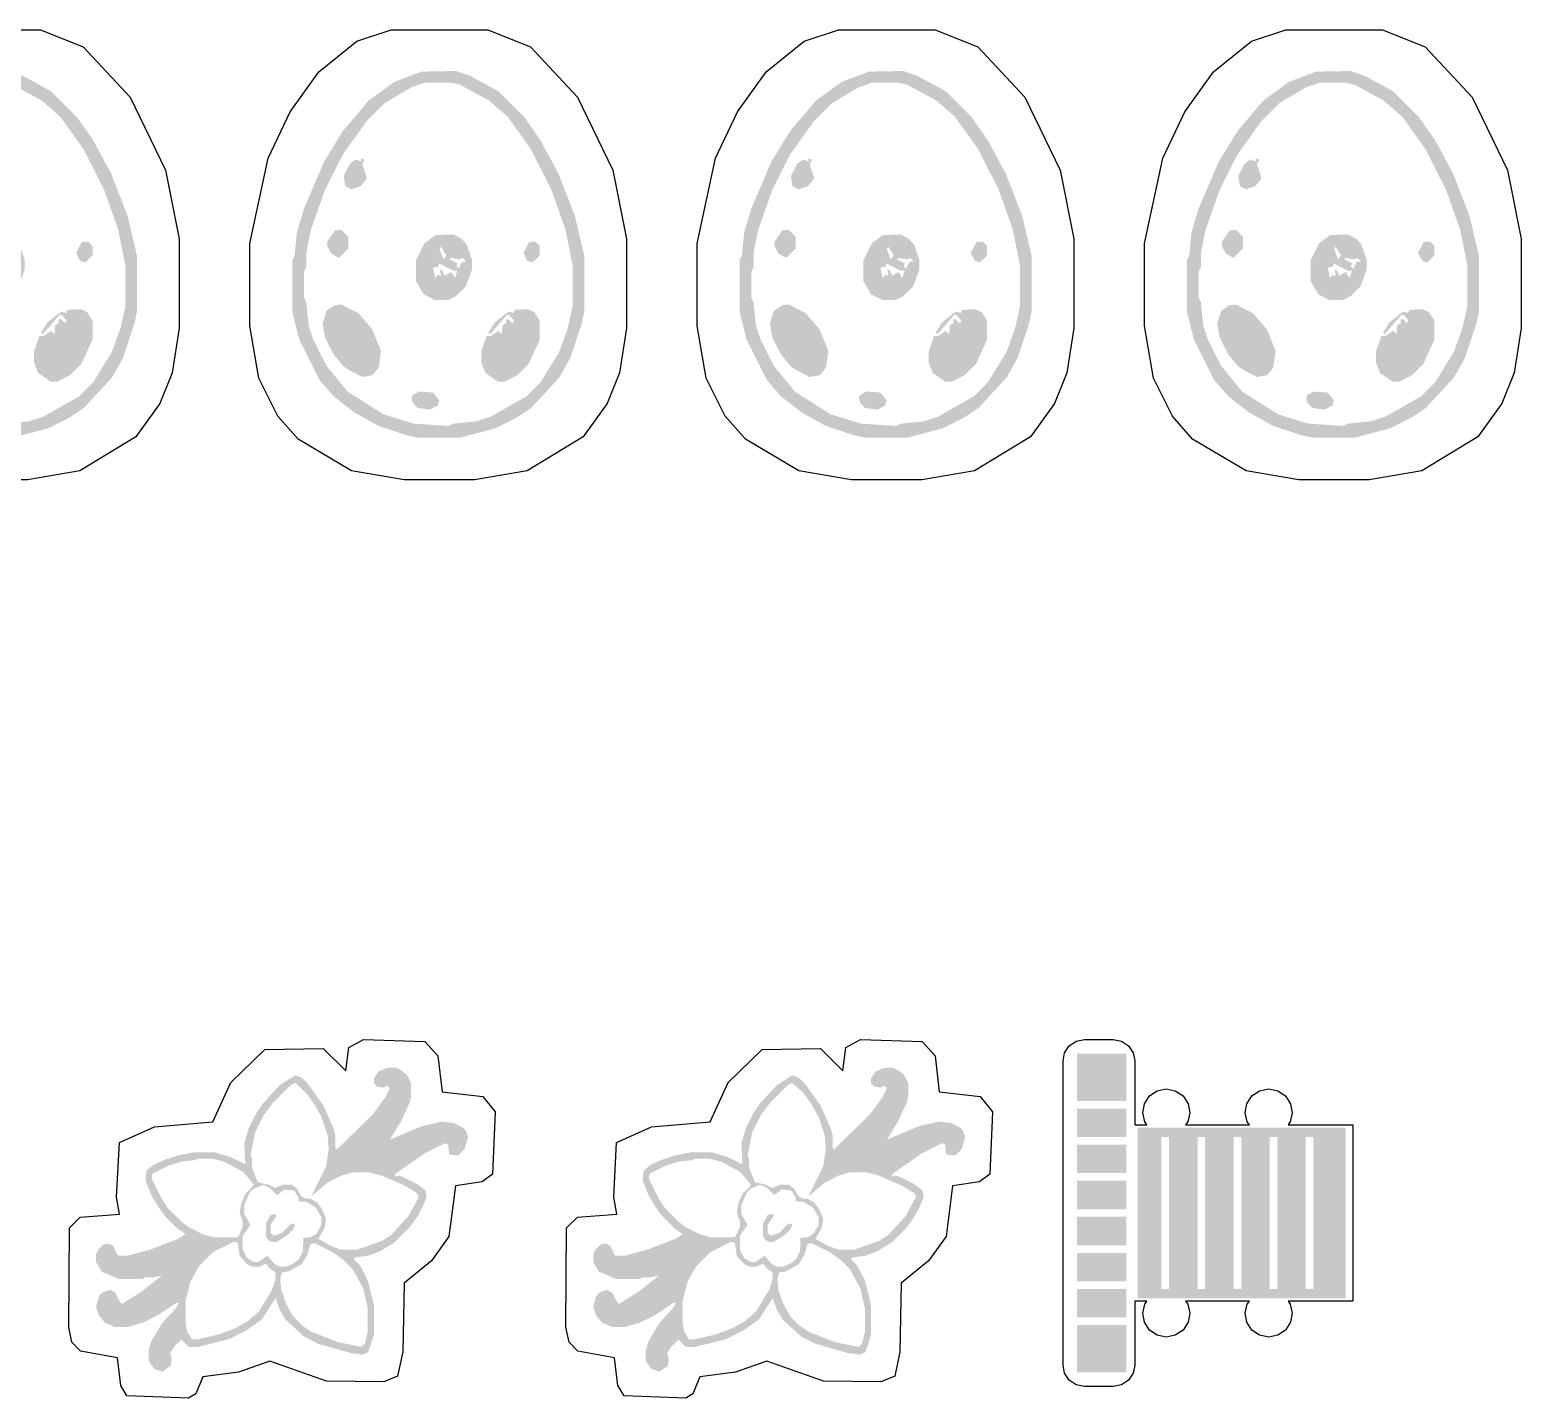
# Model space of a CAD drawing. Header units: millimetres. Extents: x 6 to 591, y 62 to 394.
# Drawn here: x 512 to 590.6, y 87.8 to 159.9 of the extents above; entities that cross this region are included whole.
import ezdxf

# ---------------------------------------------------------------- set-up
doc = ezdxf.new("R2010")
doc.units = ezdxf.units.MM
doc.layers.add('CUT', color=1, linetype='Continuous')
doc.layers.add('RASTER', color=7, linetype='Continuous')

msp = doc.modelspace()

# ---------------------------------------------------------------- hatches: boundary and pattern name
at = {"layer": 'RASTER'}
h = msp.add_hatch(color=7, dxfattribs=at)
h.paths.add_polyline_path([(509.096, 157.673), (510.905, 157.709), (511.643, 157.463), (513.157, 156.639), (514.51, 155.285), (515.372, 154.055), (516.319, 152.295), (517.181, 150.081), (517.673, 147.989), (517.673, 145.036), (517.55, 144.42), (516.935, 142.575), (516.356, 141.553), (514.88, 139.954), (514.141, 139.461), (512.997, 138.883), (511.151, 138.391), (508.936, 138.391), (508.321, 138.514), (506.845, 139.006), (505.577, 139.708), (504.47, 140.569), (503.731, 141.43), (502.661, 143.559), (502.292, 145.036), (502.292, 147.743), (502.415, 147.989), (502.538, 149.219), (502.907, 150.45), (503.978, 152.948), (504.962, 154.547), (506.315, 156.147), (507.669, 157.131)])
h.paths.add_polyline_path([(509.306, 157.094), (508.567, 156.848), (507.177, 156.024), (506.192, 155.039), (504.962, 153.317), (504.014, 151.434), (503.276, 149.342), (503.03, 148.112), (503.03, 147.373), (502.907, 147.127), (502.907, 145.774), (503.03, 145.528), (503.153, 144.297), (503.399, 143.559), (504.101, 142.169), (505.208, 140.815), (507.091, 139.621), (508.69, 139.129), (510.536, 139.006), (510.782, 139.129), (512.013, 139.252), (512.751, 139.498), (514.634, 140.569), (515.372, 141.307), (516.356, 142.907), (516.811, 144.174), (517.058, 145.282), (517.058, 147.497), (516.688, 149.342), (515.95, 151.434), (514.88, 153.563), (513.649, 155.285), (512.665, 156.147), (511.151, 156.971), (510.659, 157.094)])
h.paths.add_polyline_path([(505.897, 153.12), (506.106, 153.034), (505.983, 152.788), (506.229, 152.049), (505.897, 151.643), (505.405, 151.471), (505.085, 151.643), (504.999, 152.172), (505.331, 152.824), (505.614, 153.034), (505.946, 152.948)])
h.paths.add_polyline_path([(504.544, 149.305), (504.876, 149.342), (505.245, 148.973), (505.245, 148.358), (504.753, 147.866), (504.347, 148.075), (504.138, 148.481), (504.138, 148.727)])
h.paths.add_polyline_path([(509.835, 149.059), (510.782, 149.096), (511.188, 148.887), (511.483, 148.567), (511.766, 147.743), (511.766, 147.25), (511.434, 146.352), (510.942, 145.86), (510.536, 145.651), (509.798, 145.651), (509.219, 145.934), (508.813, 146.635), (508.813, 147.743), (509.269, 148.641)])
h.paths.add_polyline_path([(514.757, 148.69), (515.089, 148.727), (515.335, 148.481), (515.335, 147.989), (514.966, 147.62), (514.683, 147.706), (514.474, 148.112)])
h.paths.add_polyline_path([(510.13, 148.444), (510.044, 148.358), (510.253, 147.78), (510.413, 147.989)])
h.paths.add_polyline_path([(510.659, 147.866), (510.573, 147.78), (510.991, 147.583), (510.942, 147.41), (511.065, 147.287), (511.237, 147.656), (511.483, 147.656), (511.274, 147.866), (511.114, 147.78)])
h.paths.add_polyline_path([(510.007, 147.583), (510.007, 147.41), (509.712, 147.337), (509.835, 146.795), (509.958, 146.967), (510.13, 146.918), (510.081, 147.214), (510.167, 147.25), (510.327, 146.918), (510.659, 147.127), (510.868, 146.795), (510.991, 147.214), (510.819, 147.164)])
h.paths.add_polyline_path([(504.544, 145.368), (504.876, 145.405), (505.774, 144.949), (506.512, 144.088), (506.968, 142.944), (506.845, 142.082), (506.512, 141.676), (505.983, 141.59), (505.331, 141.922), (504.962, 142.169), (504.47, 142.784), (504.014, 143.682), (503.891, 144.42), (504.101, 145.072)])
h.paths.add_polyline_path([(514.018, 145.122), (514.72, 145.159), (515.052, 144.999), (515.335, 144.543), (515.335, 143.559), (514.757, 142.292), (514.141, 141.676), (513.489, 141.344), (513.12, 141.344), (512.468, 141.799), (512.259, 142.329), (512.259, 142.944), (512.542, 143.768), (512.714, 143.719), (513.157, 144.014), (513.329, 143.842), (513.366, 144.297), (513.575, 144.457), (513.526, 144.629), (513.698, 144.629), (513.858, 144.42), (513.981, 144.543), (513.698, 144.876), (513.575, 144.826), (512.714, 143.842), (512.628, 143.928), (512.96, 144.457), (513.575, 144.949), (513.735, 145.036), (513.944, 144.949)])
h.paths.add_polyline_path([(508.973, 140.815), (509.712, 140.766), (510.044, 140.36), (509.958, 140.077), (509.552, 139.868), (508.899, 139.954), (508.653, 140.2), (508.567, 140.483), (508.653, 140.643)])
h = msp.add_hatch(color=7, dxfattribs=at)
h.paths.add_polyline_path([(532.661, 157.673), (534.47, 157.709), (535.208, 157.463), (536.722, 156.639), (538.075, 155.285), (538.936, 154.055), (539.884, 152.295), (540.745, 150.081), (541.237, 147.989), (541.237, 145.036), (541.114, 144.42), (540.499, 142.575), (539.921, 141.553), (538.444, 139.954), (537.706, 139.461), (536.562, 138.883), (534.716, 138.391), (532.501, 138.391), (531.886, 138.514), (530.409, 139.006), (529.142, 139.708), (528.034, 140.569), (527.296, 141.43), (526.226, 143.559), (525.856, 145.036), (525.856, 147.743), (525.979, 147.989), (526.103, 149.219), (526.472, 150.45), (527.542, 152.948), (528.527, 154.547), (529.88, 156.147), (531.234, 157.131)])
h.paths.add_polyline_path([(532.87, 157.094), (532.132, 156.848), (530.741, 156.024), (529.757, 155.039), (528.527, 153.317), (527.579, 151.434), (526.841, 149.342), (526.595, 148.112), (526.595, 147.373), (526.472, 147.127), (526.472, 145.774), (526.595, 145.528), (526.718, 144.297), (526.964, 143.559), (527.665, 142.169), (528.773, 140.815), (530.655, 139.621), (532.255, 139.129), (534.101, 139.006), (534.347, 139.129), (535.577, 139.252), (536.315, 139.498), (538.198, 140.569), (538.936, 141.307), (539.921, 142.907), (540.376, 144.174), (540.622, 145.282), (540.622, 147.497), (540.253, 149.342), (539.515, 151.434), (538.444, 153.563), (537.214, 155.285), (536.229, 156.147), (534.716, 156.971), (534.224, 157.094)])
h.paths.add_polyline_path([(529.462, 153.12), (529.671, 153.034), (529.548, 152.788), (529.794, 152.049), (529.462, 151.643), (528.97, 151.471), (528.65, 151.643), (528.563, 152.172), (528.896, 152.824), (529.179, 153.034), (529.511, 152.948)])
h.paths.add_polyline_path([(528.108, 149.305), (528.44, 149.342), (528.81, 148.973), (528.81, 148.358), (528.317, 147.866), (527.911, 148.075), (527.702, 148.481), (527.702, 148.727)])
h.paths.add_polyline_path([(533.399, 149.059), (534.347, 149.096), (534.753, 148.887), (535.048, 148.567), (535.331, 147.743), (535.331, 147.25), (534.999, 146.352), (534.507, 145.86), (534.101, 145.651), (533.362, 145.651), (532.784, 145.934), (532.378, 146.635), (532.378, 147.743), (532.833, 148.641)])
h.paths.add_polyline_path([(538.321, 148.69), (538.653, 148.727), (538.899, 148.481), (538.899, 147.989), (538.53, 147.62), (538.247, 147.706), (538.038, 148.112)])
h.paths.add_polyline_path([(533.695, 148.444), (533.608, 148.358), (533.818, 147.78), (533.978, 147.989)])
h.paths.add_polyline_path([(534.224, 147.866), (534.138, 147.78), (534.556, 147.583), (534.507, 147.41), (534.63, 147.287), (534.802, 147.656), (535.048, 147.656), (534.839, 147.866), (534.679, 147.78)])
h.paths.add_polyline_path([(533.572, 147.583), (533.572, 147.41), (533.276, 147.337), (533.399, 146.795), (533.522, 146.967), (533.695, 146.918), (533.645, 147.214), (533.731, 147.25), (533.891, 146.918), (534.224, 147.127), (534.433, 146.795), (534.556, 147.214), (534.384, 147.164)])
h.paths.add_polyline_path([(528.108, 145.368), (528.44, 145.405), (529.339, 144.949), (530.077, 144.088), (530.532, 142.944), (530.409, 142.082), (530.077, 141.676), (529.548, 141.59), (528.896, 141.922), (528.527, 142.169), (528.034, 142.784), (527.579, 143.682), (527.456, 144.42), (527.665, 145.072)])
h.paths.add_polyline_path([(537.583, 145.122), (538.284, 145.159), (538.616, 144.999), (538.899, 144.543), (538.899, 143.559), (538.321, 142.292), (537.706, 141.676), (537.054, 141.344), (536.685, 141.344), (536.032, 141.799), (535.823, 142.329), (535.823, 142.944), (536.106, 143.768), (536.279, 143.719), (536.722, 144.014), (536.894, 143.842), (536.931, 144.297), (537.14, 144.457), (537.091, 144.629), (537.263, 144.629), (537.423, 144.42), (537.546, 144.543), (537.263, 144.876), (537.14, 144.826), (536.279, 143.842), (536.192, 143.928), (536.525, 144.457), (537.14, 144.949), (537.3, 145.036), (537.509, 144.949)])
h.paths.add_polyline_path([(532.538, 140.815), (533.276, 140.766), (533.608, 140.36), (533.522, 140.077), (533.116, 139.868), (532.464, 139.954), (532.218, 140.2), (532.132, 140.483), (532.218, 140.643)])
h = msp.add_hatch(color=7, dxfattribs=at)
h.paths.add_polyline_path([(556.226, 157.673), (558.034, 157.709), (558.773, 157.463), (560.286, 156.639), (561.64, 155.285), (562.501, 154.055), (563.448, 152.295), (564.31, 150.081), (564.802, 147.989), (564.802, 145.036), (564.679, 144.42), (564.064, 142.575), (563.485, 141.553), (562.009, 139.954), (561.271, 139.461), (560.126, 138.883), (558.28, 138.391), (556.066, 138.391), (555.45, 138.514), (553.974, 139.006), (552.706, 139.708), (551.599, 140.569), (550.861, 141.43), (549.79, 143.559), (549.421, 145.036), (549.421, 147.743), (549.544, 147.989), (549.667, 149.219), (550.036, 150.45), (551.107, 152.948), (552.091, 154.547), (553.445, 156.147), (554.798, 157.131)])
h.paths.add_polyline_path([(556.435, 157.094), (555.696, 156.848), (554.306, 156.024), (553.322, 155.039), (552.091, 153.317), (551.144, 151.434), (550.405, 149.342), (550.159, 148.112), (550.159, 147.373), (550.036, 147.127), (550.036, 145.774), (550.159, 145.528), (550.282, 144.297), (550.528, 143.559), (551.23, 142.169), (552.337, 140.815), (554.22, 139.621), (555.819, 139.129), (557.665, 139.006), (557.911, 139.129), (559.142, 139.252), (559.88, 139.498), (561.763, 140.569), (562.501, 141.307), (563.485, 142.907), (563.941, 144.174), (564.187, 145.282), (564.187, 147.497), (563.818, 149.342), (563.079, 151.434), (562.009, 153.563), (560.778, 155.285), (559.794, 156.147), (558.28, 156.971), (557.788, 157.094)])
h.paths.add_polyline_path([(553.026, 153.12), (553.235, 153.034), (553.112, 152.788), (553.359, 152.049), (553.026, 151.643), (552.534, 151.471), (552.214, 151.643), (552.128, 152.172), (552.46, 152.824), (552.743, 153.034), (553.076, 152.948)])
h.paths.add_polyline_path([(551.673, 149.305), (552.005, 149.342), (552.374, 148.973), (552.374, 148.358), (551.882, 147.866), (551.476, 148.075), (551.267, 148.481), (551.267, 148.727)])
h.paths.add_polyline_path([(556.964, 149.059), (557.911, 149.096), (558.317, 148.887), (558.613, 148.567), (558.896, 147.743), (558.896, 147.25), (558.563, 146.352), (558.071, 145.86), (557.665, 145.651), (556.927, 145.651), (556.349, 145.934), (555.943, 146.635), (555.943, 147.743), (556.398, 148.641)])
h.paths.add_polyline_path([(561.886, 148.69), (562.218, 148.727), (562.464, 148.481), (562.464, 147.989), (562.095, 147.62), (561.812, 147.706), (561.603, 148.112)])
h.paths.add_polyline_path([(557.259, 148.444), (557.173, 148.358), (557.382, 147.78), (557.542, 147.989)])
h.paths.add_polyline_path([(557.788, 147.866), (557.702, 147.78), (558.12, 147.583), (558.071, 147.41), (558.194, 147.287), (558.367, 147.656), (558.613, 147.656), (558.404, 147.866), (558.244, 147.78)])
h.paths.add_polyline_path([(557.136, 147.583), (557.136, 147.41), (556.841, 147.337), (556.964, 146.795), (557.087, 146.967), (557.259, 146.918), (557.21, 147.214), (557.296, 147.25), (557.456, 146.918), (557.788, 147.127), (557.997, 146.795), (558.12, 147.214), (557.948, 147.164)])
h.paths.add_polyline_path([(551.673, 145.368), (552.005, 145.405), (552.903, 144.949), (553.642, 144.088), (554.097, 142.944), (553.974, 142.082), (553.642, 141.676), (553.112, 141.59), (552.46, 141.922), (552.091, 142.169), (551.599, 142.784), (551.144, 143.682), (551.021, 144.42), (551.23, 145.072)])
h.paths.add_polyline_path([(561.147, 145.122), (561.849, 145.159), (562.181, 144.999), (562.464, 144.543), (562.464, 143.559), (561.886, 142.292), (561.271, 141.676), (560.618, 141.344), (560.249, 141.344), (559.597, 141.799), (559.388, 142.329), (559.388, 142.944), (559.671, 143.768), (559.843, 143.719), (560.286, 144.014), (560.458, 143.842), (560.495, 144.297), (560.704, 144.457), (560.655, 144.629), (560.828, 144.629), (560.988, 144.42), (561.111, 144.543), (560.828, 144.876), (560.704, 144.826), (559.843, 143.842), (559.757, 143.928), (560.089, 144.457), (560.704, 144.949), (560.864, 145.036), (561.074, 144.949)])
h.paths.add_polyline_path([(556.103, 140.815), (556.841, 140.766), (557.173, 140.36), (557.087, 140.077), (556.681, 139.868), (556.029, 139.954), (555.783, 140.2), (555.696, 140.483), (555.783, 140.643)])
h = msp.add_hatch(color=7, dxfattribs=at)
h.paths.add_polyline_path([(579.79, 157.673), (581.599, 157.709), (582.337, 157.463), (583.851, 156.639), (585.204, 155.285), (586.066, 154.055), (587.013, 152.295), (587.874, 150.081), (588.367, 147.989), (588.367, 145.036), (588.244, 144.42), (587.628, 142.575), (587.05, 141.553), (585.573, 139.954), (584.835, 139.461), (583.691, 138.883), (581.845, 138.391), (579.63, 138.391), (579.015, 138.514), (577.538, 139.006), (576.271, 139.708), (575.164, 140.569), (574.425, 141.43), (573.355, 143.559), (572.986, 145.036), (572.986, 147.743), (573.109, 147.989), (573.232, 149.219), (573.601, 150.45), (574.671, 152.948), (575.656, 154.547), (577.009, 156.147), (578.363, 157.131)])
h.paths.add_polyline_path([(579.999, 157.094), (579.261, 156.848), (577.871, 156.024), (576.886, 155.039), (575.656, 153.317), (574.708, 151.434), (573.97, 149.342), (573.724, 148.112), (573.724, 147.373), (573.601, 147.127), (573.601, 145.774), (573.724, 145.528), (573.847, 144.297), (574.093, 143.559), (574.794, 142.169), (575.902, 140.815), (577.784, 139.621), (579.384, 139.129), (581.23, 139.006), (581.476, 139.129), (582.706, 139.252), (583.445, 139.498), (585.327, 140.569), (586.066, 141.307), (587.05, 142.907), (587.505, 144.174), (587.751, 145.282), (587.751, 147.497), (587.382, 149.342), (586.644, 151.434), (585.573, 153.563), (584.343, 155.285), (583.359, 156.147), (581.845, 156.971), (581.353, 157.094)])
h.paths.add_polyline_path([(576.591, 153.12), (576.8, 153.034), (576.677, 152.788), (576.923, 152.049), (576.591, 151.643), (576.099, 151.471), (575.779, 151.643), (575.693, 152.172), (576.025, 152.824), (576.308, 153.034), (576.64, 152.948)])
h.paths.add_polyline_path([(575.237, 149.305), (575.57, 149.342), (575.939, 148.973), (575.939, 148.358), (575.447, 147.866), (575.041, 148.075), (574.831, 148.481), (574.831, 148.727)])
h.paths.add_polyline_path([(580.528, 149.059), (581.476, 149.096), (581.882, 148.887), (582.177, 148.567), (582.46, 147.743), (582.46, 147.25), (582.128, 146.352), (581.636, 145.86), (581.23, 145.651), (580.492, 145.651), (579.913, 145.934), (579.507, 146.635), (579.507, 147.743), (579.962, 148.641)])
h.paths.add_polyline_path([(585.45, 148.69), (585.783, 148.727), (586.029, 148.481), (586.029, 147.989), (585.66, 147.62), (585.377, 147.706), (585.167, 148.112)])
h.paths.add_polyline_path([(580.824, 148.444), (580.738, 148.358), (580.947, 147.78), (581.107, 147.989)])
h.paths.add_polyline_path([(581.353, 147.866), (581.267, 147.78), (581.685, 147.583), (581.636, 147.41), (581.759, 147.287), (581.931, 147.656), (582.177, 147.656), (581.968, 147.866), (581.808, 147.78)])
h.paths.add_polyline_path([(580.701, 147.583), (580.701, 147.41), (580.405, 147.337), (580.528, 146.795), (580.651, 146.967), (580.824, 146.918), (580.775, 147.214), (580.861, 147.25), (581.021, 146.918), (581.353, 147.127), (581.562, 146.795), (581.685, 147.214), (581.513, 147.164)])
h.paths.add_polyline_path([(575.237, 145.368), (575.57, 145.405), (576.468, 144.949), (577.206, 144.088), (577.661, 142.944), (577.538, 142.082), (577.206, 141.676), (576.677, 141.59), (576.025, 141.922), (575.656, 142.169), (575.164, 142.784), (574.708, 143.682), (574.585, 144.42), (574.794, 145.072)])
h.paths.add_polyline_path([(584.712, 145.122), (585.413, 145.159), (585.746, 144.999), (586.029, 144.543), (586.029, 143.559), (585.45, 142.292), (584.835, 141.676), (584.183, 141.344), (583.814, 141.344), (583.162, 141.799), (582.952, 142.329), (582.952, 142.944), (583.235, 143.768), (583.408, 143.719), (583.851, 144.014), (584.023, 143.842), (584.06, 144.297), (584.269, 144.457), (584.22, 144.629), (584.392, 144.629), (584.552, 144.42), (584.675, 144.543), (584.392, 144.876), (584.269, 144.826), (583.408, 143.842), (583.322, 143.928), (583.654, 144.457), (584.269, 144.949), (584.429, 145.036), (584.638, 144.949)])
h.paths.add_polyline_path([(579.667, 140.815), (580.405, 140.766), (580.738, 140.36), (580.651, 140.077), (580.245, 139.868), (579.593, 139.954), (579.347, 140.2), (579.261, 140.483), (579.347, 140.643)])
h = msp.add_hatch(color=7, dxfattribs=at)
h.paths.add_polyline_path([(569.797, 105.94), (569.797, 89.14), (567.197, 89.14), (567.197, 105.94)])
h.paths.add_polyline_path([(569.797, 103.44), (567.197, 103.44), (567.197, 103.04), (569.797, 103.04), (569.797, 103.44)])
h.paths.add_polyline_path([(569.797, 101.54), (567.197, 101.54), (567.197, 101.14), (569.797, 101.14), (569.797, 101.54)])
h.paths.add_polyline_path([(569.797, 99.64), (567.197, 99.64), (567.197, 99.24), (569.797, 99.24), (569.797, 99.64)])
h.paths.add_polyline_path([(569.797, 97.74), (567.197, 97.74), (567.197, 97.34), (569.797, 97.34), (569.797, 97.74)])
h.paths.add_polyline_path([(569.797, 95.84), (567.197, 95.84), (567.197, 95.44), (569.797, 95.44), (569.797, 95.84)])
h.paths.add_polyline_path([(569.797, 93.94), (567.197, 93.94), (567.197, 93.54), (569.797, 93.54), (569.797, 93.94)])
h.paths.add_polyline_path([(569.797, 92.04), (567.197, 92.04), (567.197, 91.64), (569.797, 91.64), (569.797, 92.04)])
h = msp.add_hatch(color=7, dxfattribs=at)
h.paths.add_polyline_path([(530.837, 105.181), (531.3, 105.206), (531.569, 105.068), (531.894, 104.824), (532.114, 104.392), (532.114, 103.66), (532.032, 103.335), (531.569, 102.335), (530.999, 101.407), (532.683, 102.115), (533.741, 102.359), (534.391, 102.278), (534.822, 102.058), (534.985, 101.895), (535.123, 101.546), (534.936, 100.919), (534.66, 100.627), (534.554, 100.57), (534.123, 100.627), (534.066, 101.139), (533.903, 101.22), (532.821, 100.675), (531.243, 99.569), (531.325, 99.455), (531.463, 99.512), (531.707, 99.431), (532.464, 99.049), (532.87, 98.723), (532.927, 98.373), (532.765, 97.967), (532.464, 97.373), (532.057, 96.804), (531.243, 95.99), (530.487, 95.527), (529.836, 95.283), (529.186, 95.201), (529.104, 95.12), (529.454, 94.738), (529.836, 93.981), (530.162, 92.68), (530.162, 91.134), (529.861, 90.215), (529.592, 90.077), (528.942, 90.158), (527.234, 90.646), (526.477, 91.029), (525.501, 91.923), (525.2, 92.436), (524.98, 93.062), (524.248, 91.923), (523.435, 91.354), (522.516, 90.89), (520.889, 90.484), (520.401, 90.484), (520.019, 90.866), (519.645, 90.508), (519.425, 90.158), (519.506, 89.833), (519.45, 89.483), (519.018, 89.182), (518.587, 89.321), (518.286, 89.752), (518.286, 90.321), (518.449, 90.809), (518.994, 91.728), (519.694, 92.493), (519.889, 92.818), (519.726, 92.786), (518.799, 92.167), (518.042, 91.785), (517.229, 91.541), (516.497, 91.541), (515.985, 91.761), (515.659, 92.167), (515.521, 92.599), (515.659, 93.111), (515.789, 93.306), (516.009, 93.412), (516.253, 93.493), (516.521, 93.355), (516.798, 92.818), (516.904, 92.761), (517.904, 93.387), (518.994, 94.25), (518.53, 94.144), (518.124, 94.144), (517.961, 94.063), (516.741, 94.063), (515.822, 94.445), (515.521, 94.957), (515.521, 95.364), (515.659, 95.632), (515.903, 95.876), (516.172, 95.933), (516.44, 95.795), (516.635, 95.34), (516.741, 95.283), (517.148, 95.283), (518.368, 95.608), (519.832, 96.177), (520.239, 96.421), (519.807, 96.722), (519.157, 97.373), (518.75, 97.942), (518.449, 98.455), (518.124, 99.268), (518.181, 99.781), (518.587, 100.106), (519.1, 100.326), (519.832, 100.57), (520.645, 100.732), (521.784, 100.732), (522.597, 100.488), (523.386, 100.106), (523.329, 101.22), (523.573, 102.034), (523.956, 102.79), (524.281, 103.278), (525.176, 104.254), (526.013, 104.799), (526.363, 104.661), (526.689, 104.336), (527.502, 103.197), (528.047, 101.952), (528.128, 101.627), (528.128, 100.976), (528.21, 100.895), (530.105, 102.741), (530.755, 103.636), (530.975, 104.067), (530.951, 104.205), (530.812, 104.23), (530.65, 104.148), (530.3, 104.205), (530.162, 104.392), (530.162, 104.636), (530.381, 104.986)])
h.paths.add_polyline_path([(526.013, 104.392), (525.745, 104.254), (524.85, 103.359), (524.362, 102.709), (523.899, 101.79), (523.655, 100.57), (523.736, 100.407), (523.736, 99.919), (524.037, 99.162), (524.631, 99.024), (524.956, 98.862), (525.363, 99.024), (525.851, 99.024), (526.119, 98.805), (526.314, 98.43), (526.583, 98.292), (526.827, 98.292), (527.177, 98.073), (527.421, 97.747), (527.64, 97.235), (527.559, 96.747), (527.234, 96.177), (527.966, 95.771), (528.454, 95.608), (529.267, 95.608), (530.593, 96.072), (531.081, 96.397), (531.976, 97.373), (532.52, 98.373), (532.464, 98.561), (531.813, 98.967), (530.568, 99.512), (529.918, 99.675), (529.023, 99.675), (528.454, 99.512), (527.697, 99.13), (526.851, 98.398), (527.64, 100), (527.779, 100.919), (527.722, 101.627), (527.396, 102.603), (527.014, 103.278), (526.607, 103.847)])
h.paths.add_polyline_path([(520.889, 100.407), (520.727, 100.326), (519.995, 100.244), (519.262, 100), (518.506, 99.618), (518.449, 99.431), (518.53, 99.187), (518.994, 98.268), (519.319, 97.78), (520.051, 97.048), (520.377, 96.804), (521.133, 96.421), (521.703, 96.259), (522.923, 96.259), (523.028, 96.316), (523.248, 96.828), (523.248, 97.072), (523.085, 97.56), (523.167, 98.048), (523.386, 98.561), (523.76, 98.918), (523.817, 99.024), (523.76, 99.13), (523.272, 99.699), (522.272, 100.244), (521.621, 100.407)])
h.paths.add_polyline_path([(524.305, 99.024), (523.793, 98.805), (523.63, 98.642), (523.329, 97.967), (523.329, 97.479), (523.655, 96.909), (523.248, 96.34), (523.248, 95.608), (523.468, 95.177), (523.817, 94.957), (524.061, 94.957), (524.549, 95.283), (524.932, 94.852), (525.2, 94.713), (525.525, 94.713), (525.875, 94.852), (526.201, 95.096), (526.42, 95.527), (526.445, 96.234), (526.827, 96.259), (527.128, 96.446), (527.396, 96.909), (527.396, 97.316), (527.095, 97.829), (526.583, 98.129), (526.201, 98.154), (526.176, 98.373), (525.957, 98.723), (525.444, 98.78), (525.062, 98.479), (524.655, 98.886)])
h.paths.add_polyline_path([(524.736, 97.454), (524.956, 97.479), (525.037, 97.397), (524.712, 96.909), (524.712, 96.503), (524.875, 96.34), (525.306, 96.478), (525.745, 96.934), (525.932, 96.991), (526.013, 96.909), (525.875, 96.641), (525.631, 96.397), (525.037, 96.015), (524.793, 96.015), (524.574, 96.12), (524.468, 96.34), (524.468, 96.991)])
h.paths.add_polyline_path([(522.76, 96.015), (521.678, 95.47), (520.946, 94.738), (520.483, 93.9), (520.239, 92.924), (520.239, 91.704), (520.32, 91.297), (520.564, 90.89), (520.889, 90.89), (521.947, 91.134), (522.841, 91.46), (523.516, 91.842), (524.086, 92.33), (524.793, 93.493), (524.956, 93.981), (524.98, 94.412), (524.688, 94.608), (524.468, 94.876), (524.143, 94.713), (523.736, 94.713), (523.468, 94.852), (523.085, 95.283), (522.98, 95.99)])
h.paths.add_polyline_path([(526.908, 95.933), (526.802, 95.876), (526.664, 95.364), (526.363, 94.852), (525.688, 94.469), (525.338, 94.412), (525.281, 94.307), (525.225, 94.038), (525.281, 93.493), (525.525, 92.761), (525.908, 92.086), (526.396, 91.598), (526.884, 91.273), (528.291, 90.728), (529.511, 90.484), (529.674, 90.646), (529.836, 91.297), (529.836, 92.517), (529.592, 93.575), (529.047, 94.575), (528.559, 95.063), (527.99, 95.47), (527.071, 95.933)])
h = msp.add_hatch(color=7, dxfattribs=at)
h.paths.add_polyline_path([(557.026, 105.181), (557.489, 105.206), (557.758, 105.068), (558.083, 104.824), (558.303, 104.392), (558.303, 103.66), (558.221, 103.335), (557.758, 102.335), (557.188, 101.407), (558.872, 102.115), (559.929, 102.359), (560.58, 102.278), (561.011, 102.058), (561.174, 101.895), (561.312, 101.546), (561.125, 100.919), (560.849, 100.627), (560.743, 100.57), (560.312, 100.627), (560.255, 101.139), (560.092, 101.22), (559.01, 100.675), (557.432, 99.569), (557.514, 99.455), (557.652, 99.512), (557.896, 99.431), (558.652, 99.049), (559.059, 98.723), (559.116, 98.373), (558.953, 97.967), (558.652, 97.373), (558.246, 96.804), (557.432, 95.99), (556.676, 95.527), (556.025, 95.283), (555.375, 95.201), (555.293, 95.12), (555.643, 94.738), (556.025, 93.981), (556.351, 92.68), (556.351, 91.134), (556.05, 90.215), (555.781, 90.077), (555.131, 90.158), (553.422, 90.646), (552.666, 91.029), (551.69, 91.923), (551.389, 92.436), (551.169, 93.062), (550.437, 91.923), (549.624, 91.354), (548.705, 90.89), (547.078, 90.484), (546.59, 90.484), (546.208, 90.866), (545.834, 90.508), (545.614, 90.158), (545.695, 89.833), (545.638, 89.483), (545.207, 89.182), (544.776, 89.321), (544.475, 89.752), (544.475, 90.321), (544.638, 90.809), (545.183, 91.728), (545.882, 92.493), (546.078, 92.818), (545.915, 92.786), (544.988, 92.167), (544.231, 91.785), (543.418, 91.541), (542.686, 91.541), (542.173, 91.761), (541.848, 92.167), (541.71, 92.599), (541.848, 93.111), (541.978, 93.306), (542.198, 93.412), (542.442, 93.493), (542.71, 93.355), (542.987, 92.818), (543.093, 92.761), (544.093, 93.387), (545.183, 94.25), (544.719, 94.144), (544.313, 94.144), (544.15, 94.063), (542.93, 94.063), (542.011, 94.445), (541.71, 94.957), (541.71, 95.364), (541.848, 95.632), (542.092, 95.876), (542.361, 95.933), (542.629, 95.795), (542.824, 95.34), (542.93, 95.283), (543.337, 95.283), (544.557, 95.608), (546.021, 96.177), (546.427, 96.421), (545.996, 96.722), (545.346, 97.373), (544.939, 97.942), (544.638, 98.455), (544.313, 99.268), (544.37, 99.781), (544.776, 100.106), (545.289, 100.326), (546.021, 100.57), (546.834, 100.732), (547.973, 100.732), (548.786, 100.488), (549.575, 100.106), (549.518, 101.22), (549.762, 102.034), (550.145, 102.79), (550.47, 103.278), (551.365, 104.254), (552.202, 104.799), (552.552, 104.661), (552.877, 104.336), (553.691, 103.197), (554.236, 101.952), (554.317, 101.627), (554.317, 100.976), (554.398, 100.895), (556.294, 102.741), (556.944, 103.636), (557.164, 104.067), (557.14, 104.205), (557.001, 104.23), (556.839, 104.148), (556.489, 104.205), (556.351, 104.392), (556.351, 104.636), (556.57, 104.986)])
h.paths.add_polyline_path([(552.202, 104.392), (551.934, 104.254), (551.039, 103.359), (550.551, 102.709), (550.088, 101.79), (549.844, 100.57), (549.925, 100.407), (549.925, 99.919), (550.226, 99.162), (550.82, 99.024), (551.145, 98.862), (551.552, 99.024), (552.04, 99.024), (552.308, 98.805), (552.503, 98.43), (552.772, 98.292), (553.016, 98.292), (553.365, 98.073), (553.61, 97.747), (553.829, 97.235), (553.748, 96.747), (553.422, 96.177), (554.154, 95.771), (554.642, 95.608), (555.456, 95.608), (556.782, 96.072), (557.27, 96.397), (558.164, 97.373), (558.709, 98.373), (558.652, 98.561), (558.002, 98.967), (556.757, 99.512), (556.107, 99.675), (555.212, 99.675), (554.642, 99.512), (553.886, 99.13), (553.04, 98.398), (553.829, 100), (553.967, 100.919), (553.91, 101.627), (553.585, 102.603), (553.203, 103.278), (552.796, 103.847)])
h.paths.add_polyline_path([(547.078, 100.407), (546.915, 100.326), (546.183, 100.244), (545.451, 100), (544.695, 99.618), (544.638, 99.431), (544.719, 99.187), (545.183, 98.268), (545.508, 97.78), (546.24, 97.048), (546.566, 96.804), (547.322, 96.421), (547.891, 96.259), (549.112, 96.259), (549.217, 96.316), (549.437, 96.828), (549.437, 97.072), (549.274, 97.56), (549.356, 98.048), (549.575, 98.561), (549.949, 98.918), (550.006, 99.024), (549.949, 99.13), (549.461, 99.699), (548.461, 100.244), (547.81, 100.407)])
h.paths.add_polyline_path([(550.494, 99.024), (549.982, 98.805), (549.819, 98.642), (549.518, 97.967), (549.518, 97.479), (549.844, 96.909), (549.437, 96.34), (549.437, 95.608), (549.657, 95.177), (550.006, 94.957), (550.25, 94.957), (550.738, 95.283), (551.121, 94.852), (551.389, 94.713), (551.714, 94.713), (552.064, 94.852), (552.389, 95.096), (552.609, 95.527), (552.633, 96.234), (553.016, 96.259), (553.317, 96.446), (553.585, 96.909), (553.585, 97.316), (553.284, 97.829), (552.772, 98.129), (552.389, 98.154), (552.365, 98.373), (552.145, 98.723), (551.633, 98.78), (551.251, 98.479), (550.844, 98.886)])
h.paths.add_polyline_path([(550.925, 97.454), (551.145, 97.479), (551.226, 97.397), (550.901, 96.909), (550.901, 96.503), (551.064, 96.34), (551.495, 96.478), (551.934, 96.934), (552.121, 96.991), (552.202, 96.909), (552.064, 96.641), (551.82, 96.397), (551.226, 96.015), (550.982, 96.015), (550.763, 96.12), (550.657, 96.34), (550.657, 96.991)])
h.paths.add_polyline_path([(548.949, 96.015), (547.867, 95.47), (547.135, 94.738), (546.671, 93.9), (546.427, 92.924), (546.427, 91.704), (546.509, 91.297), (546.753, 90.89), (547.078, 90.89), (548.135, 91.134), (549.03, 91.46), (549.705, 91.842), (550.275, 92.33), (550.982, 93.493), (551.145, 93.981), (551.169, 94.412), (550.877, 94.608), (550.657, 94.876), (550.332, 94.713), (549.925, 94.713), (549.657, 94.852), (549.274, 95.283), (549.168, 95.99)])
h.paths.add_polyline_path([(553.097, 95.933), (552.991, 95.876), (552.853, 95.364), (552.552, 94.852), (551.877, 94.469), (551.527, 94.412), (551.47, 94.307), (551.413, 94.038), (551.47, 93.493), (551.714, 92.761), (552.097, 92.086), (552.585, 91.598), (553.073, 91.273), (554.48, 90.728), (555.7, 90.484), (555.863, 90.646), (556.025, 91.297), (556.025, 92.517), (555.781, 93.575), (555.236, 94.575), (554.748, 95.063), (554.179, 95.47), (553.26, 95.933)])
h = msp.add_hatch(color=7, dxfattribs=at)
h.paths.add_polyline_path([(581.347, 102.04), (581.347, 93.04), (570.397, 93.04), (570.397, 102.04)])
h.paths.add_polyline_path([(579.647, 101.54), (579.247, 101.54), (579.247, 93.54), (579.647, 93.54), (579.647, 101.54)])
h.paths.add_polyline_path([(577.747, 101.54), (577.347, 101.54), (577.347, 93.54), (577.747, 93.54), (577.747, 101.54)])
h.paths.add_polyline_path([(575.847, 101.54), (575.447, 101.54), (575.447, 93.54), (575.847, 93.54), (575.847, 101.54)])
h.paths.add_polyline_path([(573.947, 101.54), (573.547, 101.54), (573.547, 93.54), (573.947, 93.54), (573.947, 101.54)])
h.paths.add_polyline_path([(572.047, 101.54), (571.647, 101.54), (571.647, 93.54), (572.047, 93.54), (572.047, 101.54)])

# ---------------------------------------------------------------- linework, layer by layer
at = {"layer": 'CUT'}
for points in [[(507.499, 159.877), (512.593, 159.877), (514.848, 158.983), (517.32, 156.336), (519.182, 152.487), (519.902, 148.864), (519.902, 144.163), (519.529, 141.8), (518.889, 140.182), (517.62, 138.436), (514.67, 136.636), (511.901, 136.162), (508.186, 136.162), (505.418, 136.636), (502.597, 138.309), (501.537, 139.52), (500.535, 141.522), (500.062, 144.286), (500.062, 148.618), (501.016, 153.115), (502.185, 155.553), (503.692, 157.657), (505.695, 159.284)], [(531.064, 159.877), (536.157, 159.877), (538.413, 158.983), (540.885, 156.336), (542.747, 152.487), (543.467, 148.864), (543.467, 144.163), (543.094, 141.8), (542.454, 140.182), (541.185, 138.436), (538.235, 136.636), (535.466, 136.162), (531.751, 136.162), (528.983, 136.636), (526.161, 138.309), (525.101, 139.52), (524.1, 141.522), (523.627, 144.286), (523.627, 148.618), (524.581, 153.115), (525.75, 155.553), (527.257, 157.657), (529.259, 159.284)], [(554.629, 159.877), (559.722, 159.877), (561.977, 158.983), (564.449, 156.336), (566.312, 152.487), (567.031, 148.864), (567.031, 144.163), (566.658, 141.8), (566.019, 140.182), (564.749, 138.436), (561.8, 136.636), (559.03, 136.162), (555.316, 136.162), (552.547, 136.636), (549.726, 138.309), (548.666, 139.52), (547.665, 141.522), (547.192, 144.286), (547.192, 148.618), (548.146, 153.115), (549.315, 155.553), (550.821, 157.657), (552.824, 159.284)], [(578.193, 159.877), (583.286, 159.877), (585.542, 158.983), (588.014, 156.336), (589.876, 152.487), (590.596, 148.864), (590.596, 144.163), (590.223, 141.8), (589.583, 140.182), (588.314, 138.436), (585.364, 136.636), (582.595, 136.162), (578.88, 136.162), (576.112, 136.636), (573.29, 138.309), (572.231, 139.52), (571.229, 141.522), (570.756, 144.286), (570.756, 148.618), (571.71, 153.115), (572.879, 155.553), (574.386, 157.657), (576.389, 159.284)], [(529.608, 106.678), (532.843, 106.578), (533.53, 105.819), (533.751, 103.916), (535.903, 103.685), (536.548, 102.876), (536.413, 99.588), (535.869, 99.178), (534.449, 98.968), (534.108, 96.296), (533.191, 95.025), (531.746, 93.85), (531.682, 90.224), (531.403, 88.936), (530.676, 88.638), (527.656, 88.679), (524.672, 89.736), (523.02, 89.145), (521.141, 88.902), (520.779, 88.005), (520.395, 87.783), (517.15, 87.909), (516.819, 88.453), (516.649, 89.911), (514.704, 90.259), (514.248, 90.734), (514.082, 91.527), (514.123, 96.763), (514.687, 97.327), (516.758, 97.483), (516.603, 98.365), (516.755, 101.246), (518.593, 102.071), (521.676, 102.343), (522.63, 104.408), (524.419, 106.148), (527.492, 106.198), (528.677, 105.035), (528.83, 106.252)], [(555.797, 106.678), (559.032, 106.578), (559.719, 105.819), (559.94, 103.916), (562.092, 103.685), (562.737, 102.876), (562.602, 99.588), (562.058, 99.178), (560.638, 98.968), (560.297, 96.296), (559.38, 95.025), (557.935, 93.85), (557.871, 90.224), (557.592, 88.936), (556.865, 88.638), (553.845, 88.679), (550.861, 89.736), (549.209, 89.145), (547.33, 88.902), (546.968, 88.005), (546.584, 87.783), (543.339, 87.909), (543.008, 88.453), (542.838, 89.911), (540.893, 90.259), (540.436, 90.734), (540.271, 91.527), (540.312, 96.763), (540.876, 97.327), (542.947, 97.483), (542.792, 98.365), (542.943, 101.246), (544.782, 102.071), (547.865, 102.343), (548.818, 104.408), (550.608, 106.148), (553.681, 106.198), (554.866, 105.035), (555.019, 106.252)], [(581.735, 102.177), (581.735, 92.902), (579.097, 92.902), (578.318, 92.902), (578.431, 92.742), (578.537, 92.264), (578.45, 91.782), (578.183, 91.371), (577.777, 91.096), (577.297, 91), (576.817, 91.096), (576.412, 91.371), (576.145, 91.782), (576.057, 92.264), (576.163, 92.742), (576.277, 92.902), (572.918, 92.902), (573.031, 92.742), (573.137, 92.264), (573.05, 91.782), (572.783, 91.371), (572.377, 91.096), (571.897, 91), (571.417, 91.096), (571.012, 91.371), (570.745, 91.782), (570.657, 92.264), (570.763, 92.742), (570.877, 92.902), (570.235, 92.902), (570.235, 89.526), (570.151, 89.103), (569.904, 88.734), (569.534, 88.486), (569.111, 88.402), (567.584, 88.402), (567.161, 88.486), (566.791, 88.734), (566.544, 89.103), (566.46, 89.526), (566.46, 105.553), (566.544, 105.976), (566.791, 106.346), (567.161, 106.593), (567.584, 106.677), (569.111, 106.677), (569.534, 106.593), (569.904, 106.346), (570.151, 105.976), (570.235, 105.553), (570.235, 102.177), (570.877, 102.177), (570.763, 102.338), (570.657, 102.816), (570.745, 103.298), (571.012, 103.708), (571.417, 103.983), (571.897, 104.08), (572.377, 103.983), (572.783, 103.708), (573.05, 103.298), (573.137, 102.816), (573.031, 102.338), (572.918, 102.177), (576.277, 102.177), (576.163, 102.338), (576.057, 102.816), (576.145, 103.298), (576.412, 103.708), (576.817, 103.983), (577.297, 104.08), (577.777, 103.983), (578.183, 103.708), (578.45, 103.298), (578.537, 102.816), (578.431, 102.338), (578.318, 102.177), (579.097, 102.177)]]:
    msp.add_lwpolyline(points, close=True, dxfattribs=at)

doc.saveas('drawing.dxf')
